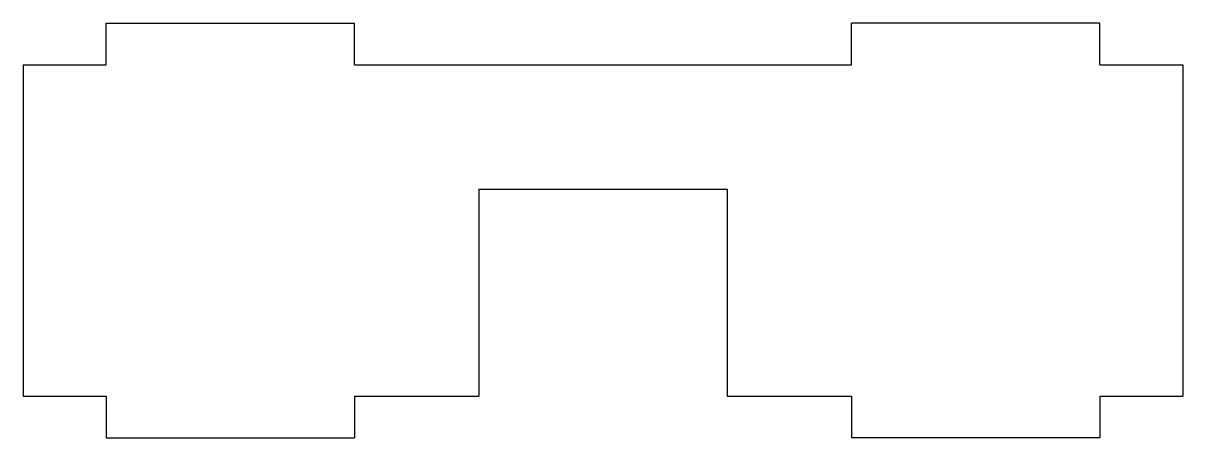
# Model space of a CAD drawing. Extents: x -70 to 70, y -25 to 25.
import ezdxf

# ---------------------------------------------------------------- set-up
doc = ezdxf.new("R2010")
doc.units = 0
doc.layers.add('VISIBLE', color=7, linetype='CONTINUOUS')

msp = doc.modelspace()

# ---------------------------------------------------------------- linework, layer by layer
at = {"layer": 'VISIBLE'}
for p, q in [((-60, 25), (-30, 25)), ((-60, 20), (-60, 25)), ((-30, 20), (-30, 25)), ((60, 25), (30, 25)), ((30, 20), (30, 25)), ((60, 20), (60, 25)), ((-70, 20), (-60, 20)), ((-70, 20), (-70, -20)), ((-30, 20), (30, 20)), ((60, 20), (70, 20)), ((70, 20), (70, -20)), ((-15, 5), (-15, -20)), ((-15, 5), (15, 5)), ((15, 5), (15, -20)), ((-70, -20), (-60, -20)), ((-60, -20), (-60, -25)), ((-30, -20), (-30, -25)), ((-30, -20), (-15, -20)), ((15, -20), (30, -20)), ((30, -20), (30, -25)), ((60, -20), (60, -25)), ((60, -20), (70, -20)), ((-60, -25), (-30, -25)), ((60, -25), (30, -25))]:
    msp.add_line(p, q, dxfattribs=at)

doc.saveas('drawing.dxf')
